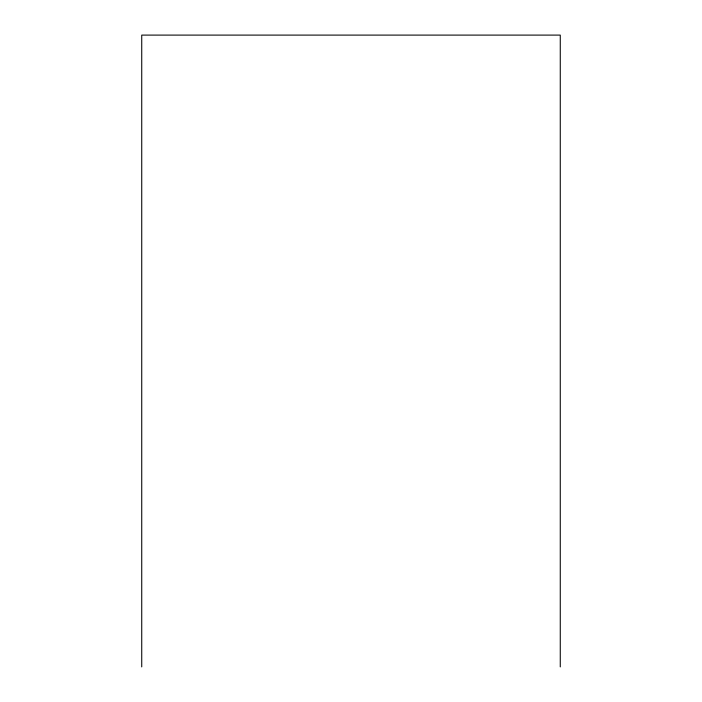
<?xml version="1.0" encoding="UTF-8"?>
<svg xmlns="http://www.w3.org/2000/svg" width="702" height="702" viewBox="0 0 702 702"><rect width="100%" height="100%" fill="white"/><g stroke="black" fill="none" stroke-linecap="round" stroke-linejoin="round"><path stroke-width="1.05" d="M560.266 666.9L560.266 35.1L141.734 35.1L141.734 666.9"/></g></svg>
